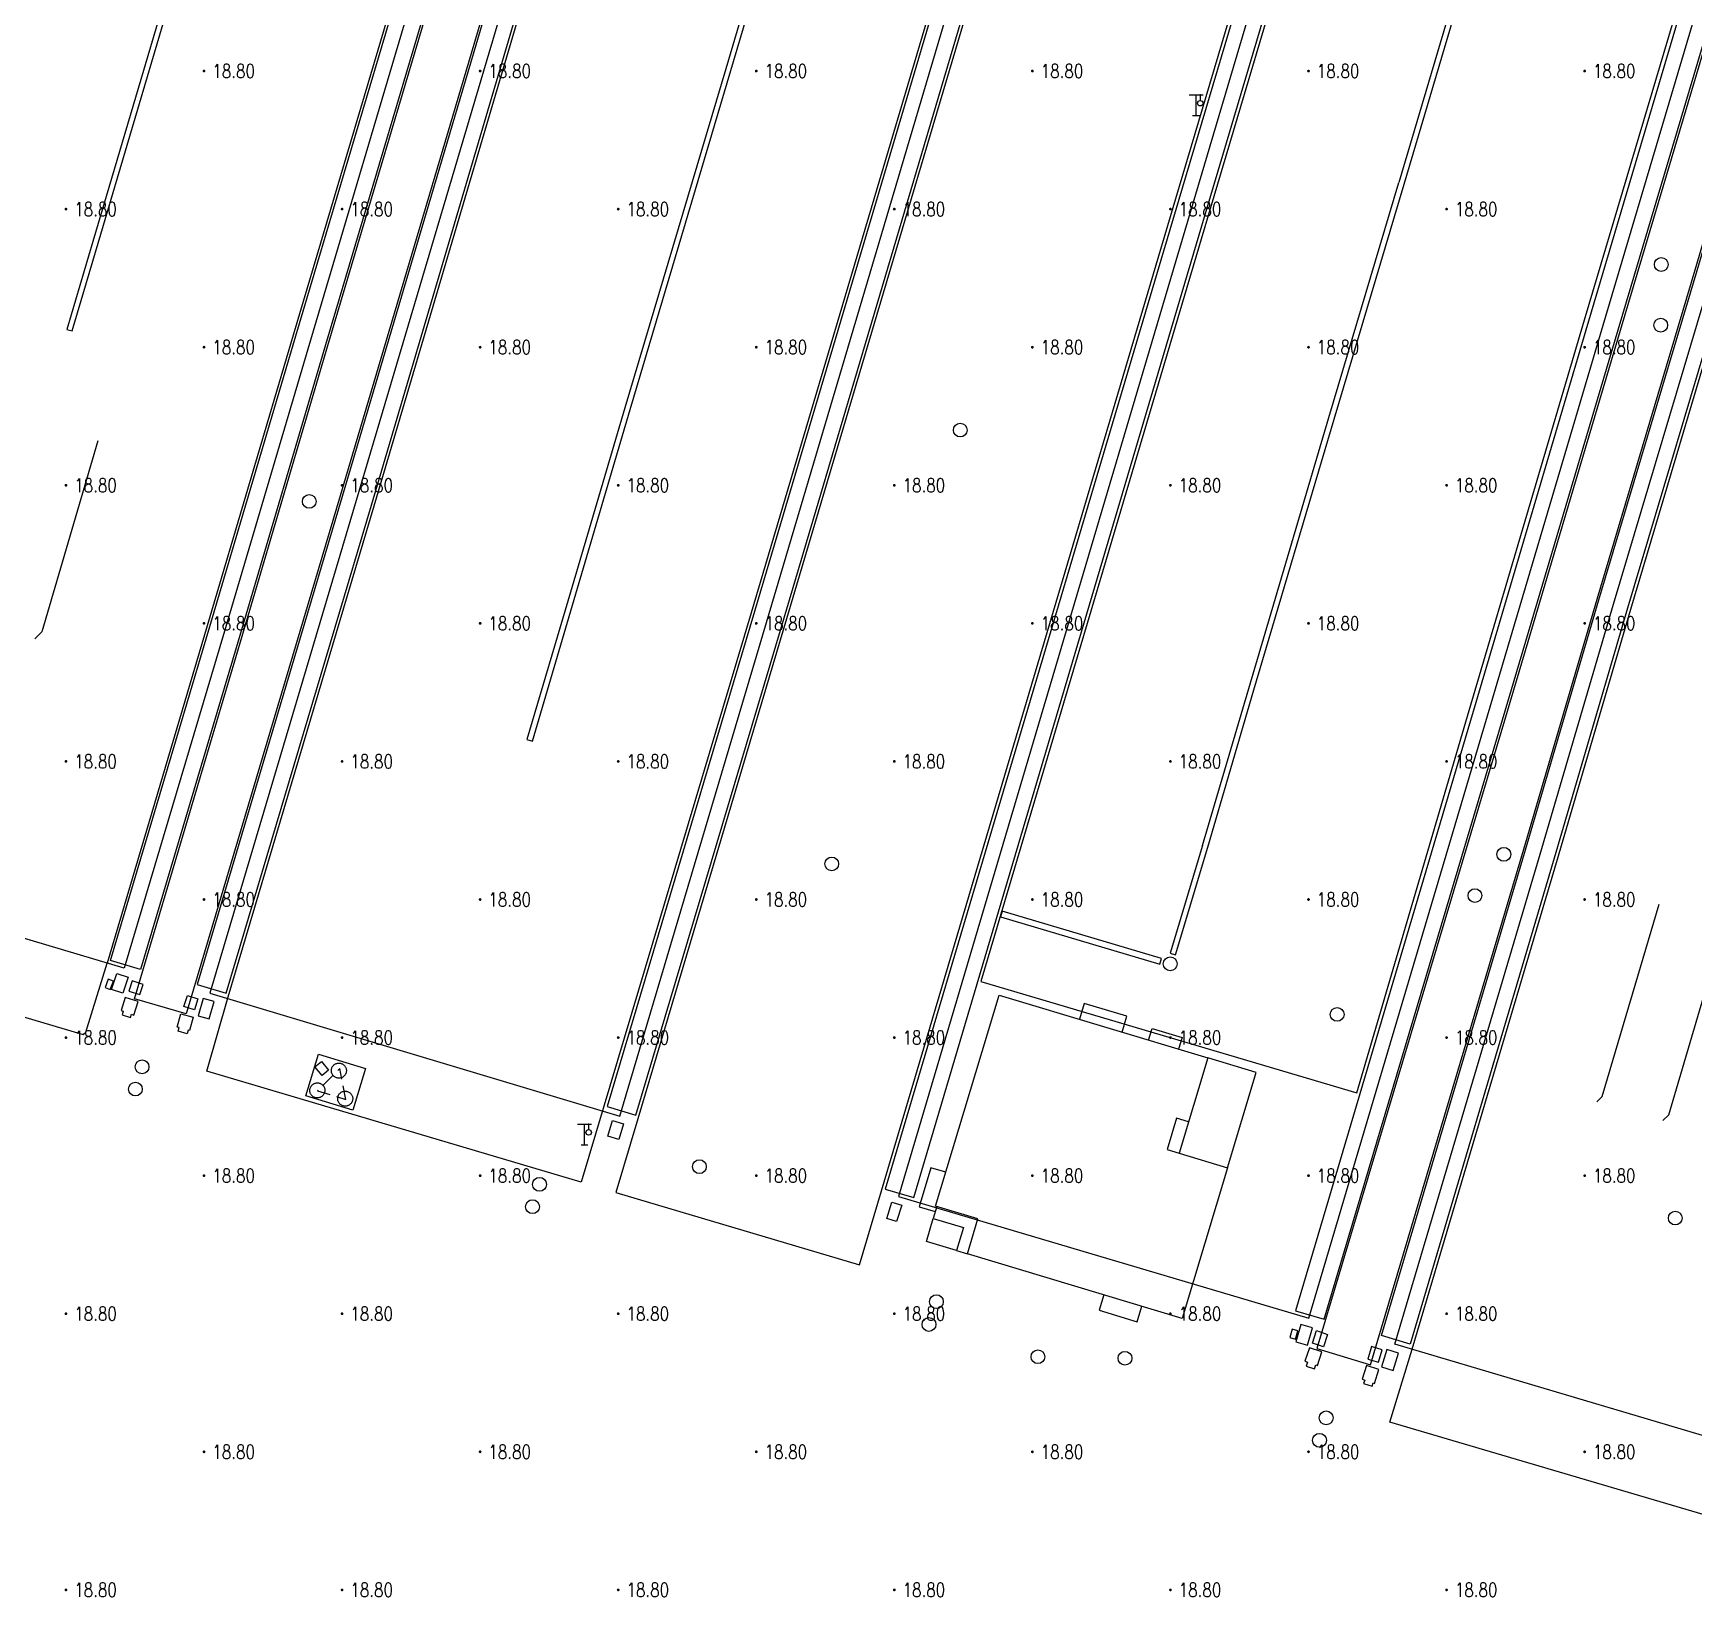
# Model space of a CAD drawing. Extents: x 404846 to 408477, y 3390929 to 3392894.
# Drawn here: x 405839 to 405959.3, y 3391763.9 to 3391877.1 of the extents above; entities that cross this region are included whole.
import ezdxf
from ezdxf.enums import TextEntityAlignment as Align

# ---------------------------------------------------------------- set-up
doc = ezdxf.new("R2010")
doc.units = 0
doc.header["$LTSCALE"] = 0.5
doc.header["$PDSIZE"] = 0.2
doc.linetypes.add('X5', pattern=[3, 2, -1])
doc.layers.get('0').update_dxf_attribs({"linetype": 'CONTINUOUS'})
for name, color, linetype in [('3221', 6, 'CONTINUOUS'), ('DLDW', 11, 'CONTINUOUS'), ('DLSS', 4, 'CONTINUOUS'), ('DMTZ', 3, 'CONTINUOUS'), ('FZTZ', 7, 'CONTINUOUS'), ('GCD', 1, 'CONTINUOUS'), ('GXYZ', 2, 'CONTINUOUS'), ('JMD', 6, 'CONTINUOUS'), ('SXSS', 5, 'CONTINUOUS'), ('ZBTZ', 3, 'CONTINUOUS')]:
    doc.layers.add(name, color=color, linetype=linetype)
doc.styles.add('HZ', font='rs.shx', dxfattribs={"width": 0.8, "bigfont": 'hztxt.shx'})
doc.linetypes.add('10422', pattern='A,0.75,[150,AAA.SHX,S=0.5,R=0,X=0,Y=0.5],1.5,[177,AAA.SHX,S=1,R=0,X=0,Y=0.4],0.75', length=3)
doc.linetypes.add('1161', pattern='A,0,[149,AAA.SHX,S=0.15,R=0,X=0,Y=0],-1.6', length=1.6)

# ---------------------------------------------------------------- blocks, each defined once
blk = doc.blocks.new('gc063')
for p, q in [((-1, 3), (1, 3)), ((0, 0), (0, 3)), ((0.6, 3), (0.6, 2.2)), ((-0.5, 0), (0.5, 0))]:
    blk.add_line(p, q)
blk.add_circle((0.6, 1.8), 0.4)
blk.add_point((0.6, 3))
blk.add_point((0.6, 3))
blk = doc.blocks.new('GC200')
at = {"linetype": 'Continuous', "const_width": 0.2, "flags": 128}
blk.add_lwpolyline([(-0.1, 0, 1), (0.1, 0, 1)], format="xyb", close=True, dxfattribs=at)
blk = doc.blocks.new('gc188')
blk.add_circle((0, 0), 1)

msp = doc.modelspace()

# ---------------------------------------------------------------- linework, layer by layer
at = {"layer": '3221', "color": 6}
for points in [[(405815.869, 3391818.237, 18.754), (405823.12, 3391842.63, 18.876), (405829.335, 3391863.678, 19.052), (405836.903, 3391889.232, 18.718), (405871.136, 3392004.651, 18.83), (405880.742, 3392036.86, 18.858), (405920.749, 3392171.995, 18.895), (405950.473, 3392163.195, 18.895), (405910.467, 3392028.06, 18.858), (405900.843, 3391995.791, 18.83), (405866.624, 3391880.417, 18.718), (405859.062, 3391854.887, 19.052), (405852.843, 3391833.824, 18.876), (405845.585, 3391809.404, 18.754)], [(405956.729, 3392161.398, 18.927), (405941.127, 3392108.887, 18.738), (405933.382, 3392082.829, 18.777), (405910.571, 3392005.83, 18.647), (405901.442, 3391975.049, 18.79), (405894.062, 3391950.048, 18.764), (405883.561, 3391914.691, 18.764), (405862.385, 3391843.269, 18.779), (405851.78, 3391807.605, 18.92), (405881.47, 3391798.688, 18.775), (405892.099, 3391834.434, 18.593), (405913.28, 3391905.872, 18.605), (405923.779, 3391941.222, 18.764), (405931.169, 3391966.254, 18.79), (405940.292, 3391997.016, 18.647), (405963.105, 3392074.023, 18.777), (405970.842, 3392100.056, 18.738), (405986.445, 3392152.569, 18.927)]]:
    msp.add_polyline3d(points, close=True, dxfattribs=at)
for points in [[(405959.726, 3391988.638, 18.691), (405953.579, 3391967.934, 18.721), (405945.361, 3391940.234, 18.919), (405937.69, 3391914.281, 18.71), (405931.828, 3391894.59, 18.81), (405922.978, 3391864.779, 19.012), (405901.661, 3391792.866, 18.805), (405931.382, 3391784.054, 18.712), (405944.319, 3391827.681, 18.675), (405952.697, 3391855.963, 19.012), (405961.542, 3391885.756, 18.81)], [(405967.387, 3391773.347, 18.593), (405937.616, 3391782.183, 18.593), (405948.14, 3391817.669, 18.811), (405953.455, 3391835.78, 19.059), (405960.564, 3391859.622, 19.028)]]:
    msp.add_polyline3d(points, dxfattribs=at)
at = {"layer": 'DLDW', "linetype": 'X5', "elevation": 19.485, "flags": 128}
msp.add_lwpolyline([(405861.626, 3391799.9), (405861.197, 3391802.141), (405859.587, 3391800.518), (405861.626, 3391799.9)], close=True, dxfattribs=at)
at = {"layer": 'DMTZ', "linetype": '10422', "flags": 128}
for points, elevation in [([(405859.645, 3391803.171), (405863.042, 3391802.144), (405862.132, 3391799.133), (405858.734, 3391800.161), (405859.645, 3391803.171)], 19.288), ([(405860.584, 3391801.928), (405860.581, 3391801.975), (405860.582, 3391802.023), (405860.587, 3391802.07), (405860.596, 3391802.117), (405860.61, 3391802.163), (405860.627, 3391802.207), (405860.648, 3391802.25), (405860.672, 3391802.29), (405860.701, 3391802.329), (405860.732, 3391802.364), (405860.766, 3391802.397), (405860.803, 3391802.427), (405860.843, 3391802.454), (405860.884, 3391802.477), (405860.928, 3391802.496), (405860.973, 3391802.511), (405861.019, 3391802.522), (405861.066, 3391802.53), (405861.114, 3391802.533), (405861.161, 3391802.532), (405861.208, 3391802.527), (405861.255, 3391802.517), (405861.301, 3391802.504), (405861.345, 3391802.487), (405861.388, 3391802.466), (405861.429, 3391802.441), (405861.467, 3391802.413), (405861.503, 3391802.382), (405861.536, 3391802.348), (405861.565, 3391802.311), (405861.592, 3391802.271), (405861.615, 3391802.229), (405861.634, 3391802.186), (405861.649, 3391802.141), (405861.661, 3391802.095), (405861.668, 3391802.048), (405861.671, 3391802), (405861.67, 3391801.953), (405861.665, 3391801.905), (405861.656, 3391801.859), (405861.643, 3391801.813), (405861.625, 3391801.769), (405861.604, 3391801.726), (405861.58, 3391801.685), (405861.552, 3391801.647), (405861.52, 3391801.611), (405861.486, 3391801.578), (405861.449, 3391801.548), (405861.409, 3391801.522), (405861.368, 3391801.499), (405861.324, 3391801.48), (405861.279, 3391801.464), (405861.233, 3391801.453), (405861.186, 3391801.446), (405861.138, 3391801.443), (405861.091, 3391801.444), (405861.044, 3391801.449), (405860.997, 3391801.458), (405860.951, 3391801.471), (405860.907, 3391801.488), (405860.864, 3391801.509), (405860.824, 3391801.534), (405860.785, 3391801.562), (405860.749, 3391801.594), (405860.716, 3391801.628), (405860.687, 3391801.665), (405860.66, 3391801.704), (405860.637, 3391801.746), (405860.618, 3391801.79), (405860.603, 3391801.835), (405860.591, 3391801.881), (405860.584, 3391801.928)], 19.617), ([(405859.023, 3391800.492), (405859.02, 3391800.54), (405859.021, 3391800.587), (405859.026, 3391800.635), (405859.035, 3391800.681), (405859.048, 3391800.727), (405859.066, 3391800.771), (405859.086, 3391800.814), (405859.111, 3391800.855), (405859.139, 3391800.893), (405859.171, 3391800.929), (405859.205, 3391800.962), (405859.242, 3391800.992), (405859.281, 3391801.018), (405859.323, 3391801.041), (405859.367, 3391801.06), (405859.412, 3391801.076), (405859.458, 3391801.087), (405859.505, 3391801.094), (405859.552, 3391801.097), (405859.6, 3391801.096), (405859.647, 3391801.091), (405859.694, 3391801.082), (405859.74, 3391801.069), (405859.784, 3391801.051), (405859.827, 3391801.03), (405859.867, 3391801.006), (405859.906, 3391800.978), (405859.941, 3391800.946), (405859.974, 3391800.912), (405860.004, 3391800.875), (405860.031, 3391800.836), (405860.054, 3391800.794), (405860.073, 3391800.75), (405860.088, 3391800.705), (405860.099, 3391800.659), (405860.107, 3391800.612), (405860.11, 3391800.565), (405860.109, 3391800.517), (405860.104, 3391800.47), (405860.094, 3391800.423), (405860.081, 3391800.377), (405860.064, 3391800.333), (405860.043, 3391800.29), (405860.018, 3391800.25), (405859.99, 3391800.211), (405859.959, 3391800.176), (405859.925, 3391800.143), (405859.888, 3391800.113), (405859.848, 3391800.086), (405859.806, 3391800.063), (405859.763, 3391800.044), (405859.718, 3391800.029), (405859.672, 3391800.018), (405859.625, 3391800.01), (405859.577, 3391800.007), (405859.53, 3391800.008), (405859.482, 3391800.013), (405859.436, 3391800.022), (405859.39, 3391800.036), (405859.346, 3391800.053), (405859.303, 3391800.074), (405859.262, 3391800.099), (405859.224, 3391800.127), (405859.188, 3391800.158), (405859.155, 3391800.192), (405859.125, 3391800.229), (405859.099, 3391800.269), (405859.076, 3391800.311), (405859.057, 3391800.354), (405859.041, 3391800.399), (405859.03, 3391800.445), (405859.023, 3391800.492)], 19.617), ([(405861.042, 3391799.896), (405861.039, 3391799.943), (405861.039, 3391799.991), (405861.045, 3391800.038), (405861.054, 3391800.085), (405861.067, 3391800.13), (405861.084, 3391800.175), (405861.105, 3391800.217), (405861.13, 3391800.258), (405861.158, 3391800.296), (405861.189, 3391800.332), (405861.224, 3391800.365), (405861.261, 3391800.395), (405861.3, 3391800.421), (405861.342, 3391800.444), (405861.385, 3391800.464), (405861.431, 3391800.479), (405861.477, 3391800.49), (405861.524, 3391800.498), (405861.571, 3391800.501), (405861.619, 3391800.5), (405861.666, 3391800.495), (405861.713, 3391800.485), (405861.758, 3391800.472), (405861.803, 3391800.455), (405861.845, 3391800.434), (405861.886, 3391800.409), (405861.924, 3391800.381), (405861.96, 3391800.35), (405861.993, 3391800.315), (405862.023, 3391800.278), (405862.049, 3391800.239), (405862.072, 3391800.197), (405862.092, 3391800.154), (405862.107, 3391800.109), (405862.118, 3391800.062), (405862.126, 3391800.015), (405862.129, 3391799.968), (405862.128, 3391799.92), (405862.123, 3391799.873), (405862.113, 3391799.827), (405862.1, 3391799.781), (405862.083, 3391799.736), (405862.062, 3391799.694), (405862.037, 3391799.653), (405862.009, 3391799.615), (405861.978, 3391799.579), (405861.943, 3391799.546), (405861.906, 3391799.516), (405861.867, 3391799.49), (405861.825, 3391799.467), (405861.782, 3391799.448), (405861.737, 3391799.432), (405861.69, 3391799.421), (405861.643, 3391799.414), (405861.596, 3391799.411), (405861.548, 3391799.412), (405861.501, 3391799.417), (405861.454, 3391799.426), (405861.409, 3391799.439), (405861.364, 3391799.456), (405861.322, 3391799.477), (405861.281, 3391799.502), (405861.243, 3391799.53), (405861.207, 3391799.561), (405861.174, 3391799.596), (405861.144, 3391799.633), (405861.118, 3391799.672), (405861.095, 3391799.714), (405861.076, 3391799.758), (405861.06, 3391799.803), (405861.049, 3391799.849), (405861.042, 3391799.896)], 19.617)]:
    msp.add_lwpolyline(points, close=True, dxfattribs=dict(at, elevation=elevation))
at = {"layer": 'FZTZ', "linetype": 'Continuous', "flags": 128}
for points, elevation in [([(405843.658, 3391847.598), (405839.6, 3391833.775), (405839.112, 3391833.246)], 19.874), ([(405952.235, 3391799.727), (405952.64, 3391800.117), (405956.746, 3391814.044)], 19.905), ([(405957.016, 3391798.371), (405957.459, 3391798.79), (405961.542, 3391812.617)], 19.905)]:
    msp.add_lwpolyline(points, dxfattribs=dict(at, elevation=elevation))
for points, elevation in [([(405844.418, 3391808.61), (405844.195, 3391807.998), (405844.571, 3391807.861), (405844.794, 3391808.472), (405844.418, 3391808.61)], 20.103), ([(405845.913, 3391807.736), (405846.705, 3391807.487), (405846.939, 3391808.232), (405846.147, 3391808.481), (405845.913, 3391807.736)], 19.755), ([(405845.657, 3391807.282), (405845.358, 3391806.334), (405845.507, 3391806.287), (405845.422, 3391806.019), (405846.035, 3391805.825), (405846.111, 3391806.067), (405846.278, 3391806.014), (405846.586, 3391806.989), (405845.657, 3391807.282)], 20.286), ([(405850.668, 3391806.395), (405849.904, 3391806.635), (405850.153, 3391807.426), (405850.916, 3391807.187), (405850.668, 3391806.395)], 19.823), ([(405849.414, 3391805.139), (405849.68, 3391806.102), (405850.576, 3391805.855), (405850.308, 3391804.885), (405850.204, 3391804.913), (405850.134, 3391804.659), (405849.477, 3391804.841), (405849.55, 3391805.102), (405849.414, 3391805.139)], 20.473), ([(405859.861, 3391802.643), (405860.377, 3391802.03), (405859.91, 3391801.637), (405859.394, 3391802.25), (405859.861, 3391802.643)], 20.621), ([(405930.171, 3391783.254), (405930.003, 3391782.66), (405930.405, 3391782.546), (405930.574, 3391783.14), (405930.171, 3391783.254)], 20.124), ([(405932.435, 3391781.985), (405931.64, 3391782.257), (405931.947, 3391783.153), (405932.742, 3391782.881), (405932.435, 3391781.985)], 19.786), ([(405931.423, 3391781.913), (405931.104, 3391780.936), (405931.291, 3391780.875), (405931.198, 3391780.59), (405931.794, 3391780.395), (405931.884, 3391780.67), (405932.009, 3391780.629), (405932.331, 3391781.616), (405931.423, 3391781.913)], 20.337), ([(405935.644, 3391781.099), (405936.428, 3391780.865), (405936.699, 3391781.771), (405935.915, 3391782.006), (405935.644, 3391781.099)], 19.733), ([(405936.456, 3391780.349), (405935.558, 3391780.632), (405935.244, 3391779.637), (405935.429, 3391779.579), (405935.351, 3391779.333), (405935.959, 3391779.141), (405936.031, 3391779.37), (405936.137, 3391779.337), (405936.456, 3391780.349)], 20.202)]:
    msp.add_lwpolyline(points, close=True, dxfattribs=dict(at, elevation=elevation))
at = {"layer": 'JMD', "linetype": 'Continuous', "flags": 128}
for points, elevation in [([(405925.496, 3391794.955), (405922.207, 3391784.039), (405906.658, 3391788.723), (405907.419, 3391791.248), (405904.35, 3391792.172), (405908.955, 3391807.458), (405924.07, 3391802.905)], 33.644), ([(405917.85, 3391804.778), (405918.195, 3391805.922), (405915.115, 3391806.85), (405914.771, 3391805.706)], 23.637), ([(405919.778, 3391804.198), (405920.031, 3391805.036), (405922.202, 3391804.382), (405921.949, 3391803.544)], 30.947), ([(405922.676, 3391798.276), (405921.792, 3391798.542), (405921.11, 3391796.277), (405921.993, 3391796.01)], 35.304), ([(405905.091, 3391794.63), (405904.011, 3391794.955), (405903.158, 3391792.123), (405904.328, 3391791.771)], 23.611), ([(405904.441, 3391792.145), (405904.179, 3391791.277), (405906.369, 3391790.617), (405905.87, 3391788.96), (405906.658, 3391788.723)], 31.986), ([(405905.87, 3391788.96), (405903.68, 3391789.62), (405904.179, 3391791.277)], 27.68), ([(405916.529, 3391785.749), (405916.193, 3391784.635), (405918.958, 3391783.802), (405919.294, 3391784.916)], 23.417)]:
    msp.add_lwpolyline(points, dxfattribs=dict(at, elevation=elevation))
at = {"layer": 'JMD', "linetype": 'Continuous', "elevation": 35.911, "flags": 128}
msp.add_lwpolyline([(405924.07, 3391802.905), (405921.993, 3391796.01), (405925.496, 3391794.955), (405927.573, 3391801.849), (405924.07, 3391802.905)], close=True, dxfattribs=at)
at = {"layer": 'SXSS', "linetype": 'Continuous', "flags": 128}
for points, elevation in [([(405910.305, 3391944.573), (405920.61, 3391979.201), (405920.226, 3391979.315), (405909.921, 3391944.687), (405909.921, 3391944.686), (405903.416, 3391922.669), (405898.989, 3391907.619), (405894.75, 3391893.507), (405889.143, 3391874.528), (405881.84, 3391849.983), (405877.903, 3391836.634), (405874.749, 3391825.956), (405875.142, 3391825.84), (405878.287, 3391836.52), (405882.224, 3391849.869), (405889.527, 3391874.414), (405895.133, 3391893.393), (405899.372, 3391907.505), (405903.799, 3391922.556), (405910.305, 3391944.573)], 18.68), ([(405920.711, 3391810.097), (405909.173, 3391813.525), (405909.057, 3391813.134), (405920.595, 3391809.706), (405920.711, 3391810.097)], 18.721)]:
    msp.add_lwpolyline(points, close=True, dxfattribs=dict(at, elevation=elevation))
for points, elevation in [([(405923.671, 3391818.278), (405921.337, 3391810.481), (405921.734, 3391810.362), (405924.055, 3391818.165), (405927.409, 3391829.554), (405933.219, 3391849.177), (405938.285, 3391866.181), (405938.285, 3391866.182), (405966.287, 3391960.617), (405965.903, 3391960.73), (405937.902, 3391866.295)], 18.682), ([(405850.766, 3391887.249), (405843.308, 3391862.03), (405841.424, 3391855.669), (405841.809, 3391855.555), (405843.693, 3391861.916), (405851.149, 3391887.135)], 18.636), ([(405923.671, 3391818.278), (405927.026, 3391829.667), (405932.835, 3391849.291), (405937.902, 3391866.295)], 18.743)]:
    msp.add_lwpolyline(points, dxfattribs=dict(at, elevation=elevation))
at = {"layer": 'ZBTZ', "linetype": '1161', "flags": 128}
for points, elevation in [([(405946.301, 3392144.807), (405952.27, 3392164.669), (405956.031, 3392163.586), (405939.874, 3392109.26), (405932.129, 3392083.201), (405909.39, 3392006.181), (405900.261, 3391975.399), (405892.881, 3391950.397), (405882.367, 3391915.045), (405861.227, 3391843.614), (405850.072, 3391806.101), (405846.312, 3391807.187), (405854.117, 3391833.447), (405860.336, 3391854.51), (405867.897, 3391880.04), (405867.898, 3391880.039), (405902.064, 3391995.432), (405911.613, 3392027.721), (405944.842, 3392139.829), (405946.301, 3392144.807)], 18.838), ([(405942.197, 3392108.569), (405957.725, 3392160.831), (405955.627, 3392161.454), (405940.04, 3392109.21), (405932.295, 3392083.151), (405909.527, 3392006.14), (405900.399, 3391975.358), (405893.016, 3391950.359), (405882.515, 3391915.001), (405861.375, 3391843.57), (405850.864, 3391808.222), (405852.966, 3391807.597), (405863.477, 3391842.945), (405884.574, 3391914.39), (405895.125, 3391949.735), (405902.505, 3391974.735), (405911.633, 3392005.515), (405934.444, 3392082.514), (405942.197, 3392108.569)], 18.787), ([(405981.508, 3392065.955), (405975.441, 3392045.477), (405971.071, 3392030.656), (405967.621, 3392019.043), (405962.9, 3392003.142), (405958.651, 3391988.957), (405952.504, 3391968.253), (405944.287, 3391940.552), (405936.615, 3391914.599), (405930.815, 3391894.891), (405921.964, 3391865.079), (405900.686, 3391793.405), (405902.771, 3391792.787), (405924.027, 3391864.468), (405932.877, 3391894.278), (405938.739, 3391913.969), (405946.39, 3391939.929), (405954.608, 3391967.629), (405960.755, 3391988.332), (405964.984, 3392002.525), (405969.705, 3392018.425), (405973.155, 3392030.04), (405977.525, 3392044.861), (405983.592, 3392065.337), (405990.259, 3392087.627), (406007.591, 3392146.048), (406005.468, 3392146.678), (405988.136, 3392088.256), (405981.508, 3392065.955)], 18.839), ([(406026.288, 3392085.824), (406041.828, 3392138.29), (406038.068, 3392139.293), (406020.112, 3392078.77), (406013.441, 3392056.484), (406007.383, 3392036.035), (406003.009, 3392021.204), (405999.551, 3392009.562), (405994.836, 3391993.682), (405990.634, 3391979.463), (405984.501, 3391958.757), (405976.289, 3391931.076), (405968.622, 3391905.137), (405962.789, 3391885.387), (405953.944, 3391855.593), (405945.55, 3391827.354), (405931.967, 3391781.856), (405935.854, 3391780.683), (405946.945, 3391818.019), (405952.261, 3391836.133), (405959.37, 3391859.976), (405963.615, 3391874.375), (405971.04, 3391899.432), (405979.117, 3391926.457), (405988.937, 3391959.648), (405994.678, 3391979.086), (405999.691, 3391996.07), (406005.761, 3392016.651), (406012.143, 3392038.187), (406016.851, 3392054.058), (406026.288, 3392085.824)], 18.86), ([(406041.404, 3392136.026), (406043.477, 3392135.411), (406028.563, 3392085.136), (406028.322, 3392084.348), (406014.383, 3392037.523), (406008.002, 3392015.988), (406001.932, 3391995.408), (405996.907, 3391978.428), (405991.159, 3391958.991), (405981.338, 3391925.796), (405973.241, 3391898.777), (405965.825, 3391873.722), (405961.579, 3391859.321), (405954.47, 3391835.479), (405949.155, 3391817.37), (405938.729, 3391782.173), (405936.648, 3391782.792), (405947.079, 3391817.98), (405952.396, 3391836.093), (405959.505, 3391859.936), (405963.75, 3391874.336), (405971.174, 3391899.393), (405979.231, 3391926.423), (405989.051, 3391959.614), (405994.807, 3391979.048), (405999.819, 3391996.032), (406005.89, 3392016.613), (406012.271, 3392038.149), (406016.98, 3392054.02), (406026.178, 3392084.985), (406041.404, 3392136.026)], 18.889), ([(405844.668, 3391807.849), (405845.053, 3391809.027), (405845.861, 3391808.764), (405845.476, 3391807.585), (405844.668, 3391807.849)], 18.933), ([(405851.725, 3391805.736), (405852.085, 3391806.983), (405851.303, 3391807.209), (405850.943, 3391805.962), (405851.725, 3391805.736)], 18.966), ([(405880.607, 3391797.238), (405880.952, 3391798.371), (405881.743, 3391798.13), (405881.398, 3391796.997), (405880.607, 3391797.238)], 18.768), ([(405900.805, 3391791.274), (405901.178, 3391792.461), (405901.896, 3391792.236), (405901.524, 3391791.049), (405900.805, 3391791.274)], 18.815), ([(405931.275, 3391782.097), (405931.65, 3391783.348), (405930.813, 3391783.598), (405930.438, 3391782.347), (405931.275, 3391782.097)], 18.821), ([(405937.484, 3391780.279), (405937.866, 3391781.522), (405937.024, 3391781.781), (405936.642, 3391780.539), (405937.484, 3391780.279)], 18.897)]:
    msp.add_lwpolyline(points, close=True, dxfattribs=dict(at, elevation=elevation))
for points, elevation in [([(405987.426, 3392154.296), (405988.256, 3392154.061), (405987.701, 3392152.195), (405972.098, 3392099.682), (405964.35, 3392073.654), (405941.575, 3391996.636), (405932.452, 3391965.874), (405925.063, 3391940.843), (405914.546, 3391905.496), (405893.36, 3391834.059), (405882.783, 3391798.487), (405881.182, 3391793.167), (405898.827, 3391787.909), (405900.434, 3391793.268), (405913.725, 3391838.099), (405921.753, 3391865.142), (405930.603, 3391894.954), (405936.421, 3391914.656), (405944.093, 3391940.61), (405952.31, 3391968.311), (405958.458, 3391989.014), (405962.656, 3392003.215), (405967.377, 3392019.116), (405970.826, 3392030.729), (405975.197, 3392045.549), (405981.264, 3392066.027), (405987.919, 3392088.321), (406005.319, 3392146.968), (406005.822, 3392148.818), (406006.771, 3392148.528)], 18.806), ([(405969.767, 3392100.375), (405962.03, 3392074.342), (405939.267, 3391997.32), (405930.144, 3391966.557), (405922.754, 3391941.525), (405912.255, 3391906.176), (405891.222, 3391835.239), (405880.549, 3391799.381), (405882.634, 3391798.761), (405893.174, 3391834.115), (405914.354, 3391905.553), (405924.853, 3391940.903), (405932.227, 3391965.941), (405941.349, 3391996.703), (405964.113, 3392073.724), (405971.89, 3392099.744), (405987.431, 3392152.048), (405985.347, 3392152.667), (405974.523, 3392116.24)], 18.738), ([(405969.567, 3392100.435), (405961.83, 3392074.402), (405939.016, 3391997.394), (405929.942, 3391966.617), (405922.562, 3391941.584), (405912.063, 3391906.233), (405890.985, 3391835.141), (405880.275, 3391799.233), (405878.67, 3391793.899), (405851.551, 3391801.953), (405853.117, 3391807.318), (405863.692, 3391842.881), (405884.793, 3391914.325), (405895.324, 3391949.676), (405902.704, 3391974.676), (405911.832, 3392005.456), (405934.662, 3392082.449), (405942.406, 3392108.507), (405951.666, 3392139.637), (405966.329, 3392135.276)], 18.776), ([(406017.826, 3392079.448), (406011.204, 3392057.147), (406005.145, 3392036.697), (406000.772, 3392021.866), (405997.314, 3392010.226), (405992.599, 3391994.345), (405988.396, 3391980.124), (405982.278, 3391959.417), (405974.065, 3391931.734), (405966.292, 3391905.801), (405960.488, 3391886.067), (405951.643, 3391856.275), (405943.287, 3391827.987), (405930.419, 3391784.588), (405932.489, 3391783.974), (405945.407, 3391827.396), (405953.8, 3391855.636), (405962.645, 3391885.43), (405968.448, 3391905.189), (405976.115, 3391931.127), (405984.327, 3391958.809), (405990.478, 3391979.509), (405994.681, 3391993.728), (405999.395, 3392009.608), (406002.853, 3392021.25), (406007.227, 3392036.081), (406013.285, 3392056.53), (406019.926, 3392078.825), (406037.26, 3392137.25), (406035.156, 3392137.874), (406029.043, 3392117.267), (406017.823, 3392079.449)], 18.828), ([(405996.98, 3392109.756), (405990.42, 3392087.585), (405983.796, 3392065.276), (405977.73, 3392044.8), (405973.359, 3392029.979), (405969.909, 3392018.364), (405965.188, 3392002.465), (405960.983, 3391988.265), (405954.835, 3391967.561), (405946.618, 3391939.862), (405938.95, 3391913.906), (405933.088, 3391894.215), (405924.238, 3391864.405), (405916.051, 3391836.797), (405907.627, 3391808.451), (405934.86, 3391800.368), (405942.999, 3391828.072), (405951.355, 3391856.36), (405960.2, 3391886.152), (405966.004, 3391905.886), (405973.791, 3391931.815), (405982.004, 3391959.498), (405988.17, 3391980.191), (405992.373, 3391994.412), (405997.088, 3392010.293), (406000.546, 3392021.933), (406004.919, 3392036.764), (406010.978, 3392057.214), (406017.62, 3392079.509), (406028.696, 3392116.842), (406017.908, 3392120.045), (406013.966, 3392121.216)], 18.831), ([(406060.084, 3392090.99), (406055.954, 3392077.011), (406046.519, 3392045.25), (406041.813, 3392029.39), (406035.439, 3392007.877), (406029.373, 3391987.312), (406024.326, 3391970.319), (406018.578, 3391950.88), (406008.742, 3391917.635), (406000.686, 3391890.649), (405993.229, 3391865.623), (405988.976, 3391851.198), (405981.873, 3391827.373), (405976.567, 3391809.238), (405966.064, 3391773.739), (405964.539, 3391768.492), (405937.247, 3391776.529), (405938.861, 3391781.813), (405949.387, 3391817.302), (405954.702, 3391835.411), (405961.81, 3391859.253), (405966.056, 3391873.654), (405973.48, 3391898.709), (405981.544, 3391925.734), (405991.365, 3391958.93), (405997.113, 3391978.367), (406002.136, 3391995.348), (406008.206, 3392015.928), (406014.586, 3392037.463), (406019.295, 3392053.333), (406028.79, 3392085.08), (406033.012, 3392099.08)], 18.872), ([(405865.391, 3391880.783), (405857.808, 3391855.258), (405851.589, 3391834.196), (405844.331, 3391809.777)], 18.85), ([(405867.728, 3391880.09), (405860.167, 3391854.56), (405853.948, 3391833.497), (405846.761, 3391809.316), (405844.593, 3391809.96), (405851.78, 3391834.139), (405857.999, 3391855.201), (405865.588, 3391880.724)], 18.851), ([(405815.562, 3391812.615), (405842.604, 3391804.598), (405842.793, 3391804.771), (405844.331, 3391809.777)], 18.754)]:
    msp.add_lwpolyline(points, dxfattribs=dict(at, elevation=elevation))

# ---------------------------------------------------------------- block references
at = {"layer": 'DLSS', "linetype": 'Continuous', "xscale": 0.5, "yscale": 0.5}
for p in [(405923.217, 3391871.148, 18.794), (405878.918, 3391796.61, 18.92)]:
    msp.add_blockref('gc063', p, dxfattribs=at)
at = {"layer": 'GCD', "linetype": 'Continuous'}
ref = msp.add_blockref('GC200', (405851.358, 3391874.379, 18.8), dxfattribs=dict(at, xscale=0.5, yscale=0.5, zscale=0.5))
ref.add_attrib('height', '18.80', dxfattribs={"linetype": 'Continuous', "height": 1, "style": 'HZ', "width": 0.8}).set_placement((405851.958, 3391874.379, 18.8), align=Align.MIDDLE_LEFT)
ref = msp.add_blockref('GC200', (405871.358, 3391874.379, 18.8), dxfattribs=dict(at, xscale=0.5, yscale=0.5, zscale=0.5))
ref.add_attrib('height', '18.80', dxfattribs={"linetype": 'Continuous', "height": 1, "style": 'HZ', "width": 0.8}).set_placement((405871.958, 3391874.379, 18.8), align=Align.MIDDLE_LEFT)
ref = msp.add_blockref('GC200', (405891.358, 3391874.379, 18.8), dxfattribs=dict(at, xscale=0.5, yscale=0.5, zscale=0.5))
ref.add_attrib('height', '18.80', dxfattribs={"linetype": 'Continuous', "height": 1, "style": 'HZ', "width": 0.8}).set_placement((405891.958, 3391874.379, 18.8), align=Align.MIDDLE_LEFT)
ref = msp.add_blockref('GC200', (405911.358, 3391874.379, 18.8), dxfattribs=dict(at, xscale=0.5, yscale=0.5, zscale=0.5))
ref.add_attrib('height', '18.80', dxfattribs={"linetype": 'Continuous', "height": 1, "style": 'HZ', "width": 0.8}).set_placement((405911.958, 3391874.379, 18.8), align=Align.MIDDLE_LEFT)
ref = msp.add_blockref('GC200', (405931.358, 3391874.379, 18.8), dxfattribs=dict(at, xscale=0.5, yscale=0.5, zscale=0.5))
ref.add_attrib('height', '18.80', dxfattribs={"linetype": 'Continuous', "height": 1, "style": 'HZ', "width": 0.8}).set_placement((405931.958, 3391874.379, 18.8), align=Align.MIDDLE_LEFT)
ref = msp.add_blockref('GC200', (405951.358, 3391874.379, 18.8), dxfattribs=dict(at, xscale=0.5, yscale=0.5, zscale=0.5))
ref.add_attrib('height', '18.80', dxfattribs={"linetype": 'Continuous', "height": 1, "style": 'HZ', "width": 0.8}).set_placement((405951.958, 3391874.379, 18.8), align=Align.MIDDLE_LEFT)
ref = msp.add_blockref('GC200', (405841.358, 3391864.379, 18.8), dxfattribs=dict(at, xscale=0.5, yscale=0.5, zscale=0.5))
ref.add_attrib('height', '18.80', dxfattribs={"linetype": 'Continuous', "height": 1, "style": 'HZ', "width": 0.8}).set_placement((405841.958, 3391864.379, 18.8), align=Align.MIDDLE_LEFT)
ref = msp.add_blockref('GC200', (405861.358, 3391864.379, 18.8), dxfattribs=dict(at, xscale=0.5, yscale=0.5, zscale=0.5))
ref.add_attrib('height', '18.80', dxfattribs={"linetype": 'Continuous', "height": 1, "style": 'HZ', "width": 0.8}).set_placement((405861.958, 3391864.379, 18.8), align=Align.MIDDLE_LEFT)
ref = msp.add_blockref('GC200', (405881.358, 3391864.379, 18.8), dxfattribs=dict(at, xscale=0.5, yscale=0.5, zscale=0.5))
ref.add_attrib('height', '18.80', dxfattribs={"linetype": 'Continuous', "height": 1, "style": 'HZ', "width": 0.8}).set_placement((405881.958, 3391864.379, 18.8), align=Align.MIDDLE_LEFT)
ref = msp.add_blockref('GC200', (405901.358, 3391864.379, 18.8), dxfattribs=dict(at, xscale=0.5, yscale=0.5, zscale=0.5))
ref.add_attrib('height', '18.80', dxfattribs={"linetype": 'Continuous', "height": 1, "style": 'HZ', "width": 0.8}).set_placement((405901.958, 3391864.379, 18.8), align=Align.MIDDLE_LEFT)
ref = msp.add_blockref('GC200', (405921.358, 3391864.379, 18.8), dxfattribs=dict(at, xscale=0.5, yscale=0.5, zscale=0.5))
ref.add_attrib('height', '18.80', dxfattribs={"linetype": 'Continuous', "height": 1, "style": 'HZ', "width": 0.8}).set_placement((405921.958, 3391864.379, 18.8), align=Align.MIDDLE_LEFT)
ref = msp.add_blockref('GC200', (405941.358, 3391864.379, 18.8), dxfattribs=dict(at, xscale=0.5, yscale=0.5, zscale=0.5))
ref.add_attrib('height', '18.80', dxfattribs={"linetype": 'Continuous', "height": 1, "style": 'HZ', "width": 0.8}).set_placement((405941.958, 3391864.379, 18.8), align=Align.MIDDLE_LEFT)
ref = msp.add_blockref('GC200', (405851.358, 3391854.379, 18.8), dxfattribs=dict(at, xscale=0.5, yscale=0.5, zscale=0.5))
ref.add_attrib('height', '18.80', dxfattribs={"linetype": 'Continuous', "height": 1, "style": 'HZ', "width": 0.8}).set_placement((405851.958, 3391854.379, 18.8), align=Align.MIDDLE_LEFT)
ref = msp.add_blockref('GC200', (405871.358, 3391854.379, 18.8), dxfattribs=dict(at, xscale=0.5, yscale=0.5, zscale=0.5))
ref.add_attrib('height', '18.80', dxfattribs={"linetype": 'Continuous', "height": 1, "style": 'HZ', "width": 0.8}).set_placement((405871.958, 3391854.379, 18.8), align=Align.MIDDLE_LEFT)
ref = msp.add_blockref('GC200', (405891.358, 3391854.379, 18.8), dxfattribs=dict(at, xscale=0.5, yscale=0.5, zscale=0.5))
ref.add_attrib('height', '18.80', dxfattribs={"linetype": 'Continuous', "height": 1, "style": 'HZ', "width": 0.8}).set_placement((405891.958, 3391854.379, 18.8), align=Align.MIDDLE_LEFT)
ref = msp.add_blockref('GC200', (405911.358, 3391854.379, 18.8), dxfattribs=dict(at, xscale=0.5, yscale=0.5, zscale=0.5))
ref.add_attrib('height', '18.80', dxfattribs={"linetype": 'Continuous', "height": 1, "style": 'HZ', "width": 0.8}).set_placement((405911.958, 3391854.379, 18.8), align=Align.MIDDLE_LEFT)
ref = msp.add_blockref('GC200', (405931.358, 3391854.379, 18.8), dxfattribs=dict(at, xscale=0.5, yscale=0.5, zscale=0.5))
ref.add_attrib('height', '18.80', dxfattribs={"linetype": 'Continuous', "height": 1, "style": 'HZ', "width": 0.8}).set_placement((405931.958, 3391854.379, 18.8), align=Align.MIDDLE_LEFT)
ref = msp.add_blockref('GC200', (405951.358, 3391854.379, 18.8), dxfattribs=dict(at, xscale=0.5, yscale=0.5, zscale=0.5))
ref.add_attrib('height', '18.80', dxfattribs={"linetype": 'Continuous', "height": 1, "style": 'HZ', "width": 0.8}).set_placement((405951.958, 3391854.379, 18.8), align=Align.MIDDLE_LEFT)
ref = msp.add_blockref('GC200', (405841.358, 3391844.379, 18.8), dxfattribs=dict(at, xscale=0.5, yscale=0.5, zscale=0.5))
ref.add_attrib('height', '18.80', dxfattribs={"linetype": 'Continuous', "height": 1, "style": 'HZ', "width": 0.8}).set_placement((405841.958, 3391844.379, 18.8), align=Align.MIDDLE_LEFT)
ref = msp.add_blockref('GC200', (405861.358, 3391844.379, 18.8), dxfattribs=dict(at, xscale=0.5, yscale=0.5, zscale=0.5))
ref.add_attrib('height', '18.80', dxfattribs={"linetype": 'Continuous', "height": 1, "style": 'HZ', "width": 0.8}).set_placement((405861.958, 3391844.379, 18.8), align=Align.MIDDLE_LEFT)
ref = msp.add_blockref('GC200', (405881.358, 3391844.379, 18.8), dxfattribs=dict(at, xscale=0.5, yscale=0.5, zscale=0.5))
ref.add_attrib('height', '18.80', dxfattribs={"linetype": 'Continuous', "height": 1, "style": 'HZ', "width": 0.8}).set_placement((405881.958, 3391844.379, 18.8), align=Align.MIDDLE_LEFT)
ref = msp.add_blockref('GC200', (405901.358, 3391844.379, 18.8), dxfattribs=dict(at, xscale=0.5, yscale=0.5, zscale=0.5))
ref.add_attrib('height', '18.80', dxfattribs={"linetype": 'Continuous', "height": 1, "style": 'HZ', "width": 0.8}).set_placement((405901.958, 3391844.379, 18.8), align=Align.MIDDLE_LEFT)
ref = msp.add_blockref('GC200', (405921.358, 3391844.379, 18.8), dxfattribs=dict(at, xscale=0.5, yscale=0.5, zscale=0.5))
ref.add_attrib('height', '18.80', dxfattribs={"linetype": 'Continuous', "height": 1, "style": 'HZ', "width": 0.8}).set_placement((405921.958, 3391844.379, 18.8), align=Align.MIDDLE_LEFT)
ref = msp.add_blockref('GC200', (405941.358, 3391844.379, 18.8), dxfattribs=dict(at, xscale=0.5, yscale=0.5, zscale=0.5))
ref.add_attrib('height', '18.80', dxfattribs={"linetype": 'Continuous', "height": 1, "style": 'HZ', "width": 0.8}).set_placement((405941.958, 3391844.379, 18.8), align=Align.MIDDLE_LEFT)
ref = msp.add_blockref('GC200', (405851.358, 3391834.379, 18.8), dxfattribs=dict(at, xscale=0.5, yscale=0.5, zscale=0.5))
ref.add_attrib('height', '18.80', dxfattribs={"linetype": 'Continuous', "height": 1, "style": 'HZ', "width": 0.8}).set_placement((405851.958, 3391834.379, 18.8), align=Align.MIDDLE_LEFT)
ref = msp.add_blockref('GC200', (405871.358, 3391834.379, 18.8), dxfattribs=dict(at, xscale=0.5, yscale=0.5, zscale=0.5))
ref.add_attrib('height', '18.80', dxfattribs={"linetype": 'Continuous', "height": 1, "style": 'HZ', "width": 0.8}).set_placement((405871.958, 3391834.379, 18.8), align=Align.MIDDLE_LEFT)
ref = msp.add_blockref('GC200', (405891.358, 3391834.379, 18.8), dxfattribs=dict(at, xscale=0.5, yscale=0.5, zscale=0.5))
ref.add_attrib('height', '18.80', dxfattribs={"linetype": 'Continuous', "height": 1, "style": 'HZ', "width": 0.8}).set_placement((405891.958, 3391834.379, 18.8), align=Align.MIDDLE_LEFT)
ref = msp.add_blockref('GC200', (405911.358, 3391834.379, 18.8), dxfattribs=dict(at, xscale=0.5, yscale=0.5, zscale=0.5))
ref.add_attrib('height', '18.80', dxfattribs={"linetype": 'Continuous', "height": 1, "style": 'HZ', "width": 0.8}).set_placement((405911.958, 3391834.379, 18.8), align=Align.MIDDLE_LEFT)
ref = msp.add_blockref('GC200', (405931.358, 3391834.379, 18.8), dxfattribs=dict(at, xscale=0.5, yscale=0.5, zscale=0.5))
ref.add_attrib('height', '18.80', dxfattribs={"linetype": 'Continuous', "height": 1, "style": 'HZ', "width": 0.8}).set_placement((405931.958, 3391834.379, 18.8), align=Align.MIDDLE_LEFT)
ref = msp.add_blockref('GC200', (405951.358, 3391834.379, 18.8), dxfattribs=dict(at, xscale=0.5, yscale=0.5, zscale=0.5))
ref.add_attrib('height', '18.80', dxfattribs={"linetype": 'Continuous', "height": 1, "style": 'HZ', "width": 0.8}).set_placement((405951.958, 3391834.379, 18.8), align=Align.MIDDLE_LEFT)
ref = msp.add_blockref('GC200', (405841.358, 3391824.379, 18.8), dxfattribs=dict(at, xscale=0.5, yscale=0.5, zscale=0.5))
ref.add_attrib('height', '18.80', dxfattribs={"linetype": 'Continuous', "height": 1, "style": 'HZ', "width": 0.8}).set_placement((405841.958, 3391824.379, 18.8), align=Align.MIDDLE_LEFT)
ref = msp.add_blockref('GC200', (405861.358, 3391824.379, 18.8), dxfattribs=dict(at, xscale=0.5, yscale=0.5, zscale=0.5))
ref.add_attrib('height', '18.80', dxfattribs={"linetype": 'Continuous', "height": 1, "style": 'HZ', "width": 0.8}).set_placement((405861.958, 3391824.379, 18.8), align=Align.MIDDLE_LEFT)
ref = msp.add_blockref('GC200', (405881.358, 3391824.379, 18.8), dxfattribs=dict(at, xscale=0.5, yscale=0.5, zscale=0.5))
ref.add_attrib('height', '18.80', dxfattribs={"linetype": 'Continuous', "height": 1, "style": 'HZ', "width": 0.8}).set_placement((405881.958, 3391824.379, 18.8), align=Align.MIDDLE_LEFT)
ref = msp.add_blockref('GC200', (405901.358, 3391824.379, 18.8), dxfattribs=dict(at, xscale=0.5, yscale=0.5, zscale=0.5))
ref.add_attrib('height', '18.80', dxfattribs={"linetype": 'Continuous', "height": 1, "style": 'HZ', "width": 0.8}).set_placement((405901.958, 3391824.379, 18.8), align=Align.MIDDLE_LEFT)
ref = msp.add_blockref('GC200', (405921.358, 3391824.379, 18.8), dxfattribs=dict(at, xscale=0.5, yscale=0.5, zscale=0.5))
ref.add_attrib('height', '18.80', dxfattribs={"linetype": 'Continuous', "height": 1, "style": 'HZ', "width": 0.8}).set_placement((405921.958, 3391824.379, 18.8), align=Align.MIDDLE_LEFT)
ref = msp.add_blockref('GC200', (405941.358, 3391824.379, 18.8), dxfattribs=dict(at, xscale=0.5, yscale=0.5, zscale=0.5))
ref.add_attrib('height', '18.80', dxfattribs={"linetype": 'Continuous', "height": 1, "style": 'HZ', "width": 0.8}).set_placement((405941.958, 3391824.379, 18.8), align=Align.MIDDLE_LEFT)
ref = msp.add_blockref('GC200', (405851.358, 3391814.379, 18.8), dxfattribs=dict(at, xscale=0.5, yscale=0.5, zscale=0.5))
ref.add_attrib('height', '18.80', dxfattribs={"linetype": 'Continuous', "height": 1, "style": 'HZ', "width": 0.8}).set_placement((405851.958, 3391814.379, 18.8), align=Align.MIDDLE_LEFT)
ref = msp.add_blockref('GC200', (405871.358, 3391814.379, 18.8), dxfattribs=dict(at, xscale=0.5, yscale=0.5, zscale=0.5))
ref.add_attrib('height', '18.80', dxfattribs={"linetype": 'Continuous', "height": 1, "style": 'HZ', "width": 0.8}).set_placement((405871.958, 3391814.379, 18.8), align=Align.MIDDLE_LEFT)
ref = msp.add_blockref('GC200', (405891.358, 3391814.379, 18.8), dxfattribs=dict(at, xscale=0.5, yscale=0.5, zscale=0.5))
ref.add_attrib('height', '18.80', dxfattribs={"linetype": 'Continuous', "height": 1, "style": 'HZ', "width": 0.8}).set_placement((405891.958, 3391814.379, 18.8), align=Align.MIDDLE_LEFT)
ref = msp.add_blockref('GC200', (405911.358, 3391814.379, 18.8), dxfattribs=dict(at, xscale=0.5, yscale=0.5, zscale=0.5))
ref.add_attrib('height', '18.80', dxfattribs={"linetype": 'Continuous', "height": 1, "style": 'HZ', "width": 0.8}).set_placement((405911.958, 3391814.379, 18.8), align=Align.MIDDLE_LEFT)
ref = msp.add_blockref('GC200', (405931.358, 3391814.379, 18.8), dxfattribs=dict(at, xscale=0.5, yscale=0.5, zscale=0.5))
ref.add_attrib('height', '18.80', dxfattribs={"linetype": 'Continuous', "height": 1, "style": 'HZ', "width": 0.8}).set_placement((405931.958, 3391814.379, 18.8), align=Align.MIDDLE_LEFT)
ref = msp.add_blockref('GC200', (405951.358, 3391814.379, 18.8), dxfattribs=dict(at, xscale=0.5, yscale=0.5, zscale=0.5))
ref.add_attrib('height', '18.80', dxfattribs={"linetype": 'Continuous', "height": 1, "style": 'HZ', "width": 0.8}).set_placement((405951.958, 3391814.379, 18.8), align=Align.MIDDLE_LEFT)
ref = msp.add_blockref('GC200', (405841.358, 3391804.379, 18.8), dxfattribs=dict(at, xscale=0.5, yscale=0.5, zscale=0.5))
ref.add_attrib('height', '18.80', dxfattribs={"linetype": 'Continuous', "height": 1, "style": 'HZ', "width": 0.8}).set_placement((405841.958, 3391804.379, 18.8), align=Align.MIDDLE_LEFT)
ref = msp.add_blockref('GC200', (405861.358, 3391804.379, 18.8), dxfattribs=dict(at, xscale=0.5, yscale=0.5, zscale=0.5))
ref.add_attrib('height', '18.80', dxfattribs={"linetype": 'Continuous', "height": 1, "style": 'HZ', "width": 0.8}).set_placement((405861.958, 3391804.379, 18.8), align=Align.MIDDLE_LEFT)
ref = msp.add_blockref('GC200', (405881.358, 3391804.379, 18.8), dxfattribs=dict(at, xscale=0.5, yscale=0.5, zscale=0.5))
ref.add_attrib('height', '18.80', dxfattribs={"linetype": 'Continuous', "height": 1, "style": 'HZ', "width": 0.8}).set_placement((405881.958, 3391804.379, 18.8), align=Align.MIDDLE_LEFT)
ref = msp.add_blockref('GC200', (405901.358, 3391804.379, 18.8), dxfattribs=dict(at, xscale=0.5, yscale=0.5, zscale=0.5))
ref.add_attrib('height', '18.80', dxfattribs={"linetype": 'Continuous', "height": 1, "style": 'HZ', "width": 0.8}).set_placement((405901.958, 3391804.379, 18.8), align=Align.MIDDLE_LEFT)
ref = msp.add_blockref('GC200', (405921.358, 3391804.379, 18.8), dxfattribs=dict(at, xscale=0.5, yscale=0.5, zscale=0.5))
ref.add_attrib('height', '18.80', dxfattribs={"linetype": 'Continuous', "height": 1, "style": 'HZ', "width": 0.8}).set_placement((405921.958, 3391804.379, 18.8), align=Align.MIDDLE_LEFT)
ref = msp.add_blockref('GC200', (405941.358, 3391804.379, 18.8), dxfattribs=dict(at, xscale=0.5, yscale=0.5, zscale=0.5))
ref.add_attrib('height', '18.80', dxfattribs={"linetype": 'Continuous', "height": 1, "style": 'HZ', "width": 0.8}).set_placement((405941.958, 3391804.379, 18.8), align=Align.MIDDLE_LEFT)
ref = msp.add_blockref('GC200', (405851.358, 3391794.379, 18.8), dxfattribs=dict(at, xscale=0.5, yscale=0.5, zscale=0.5))
ref.add_attrib('height', '18.80', dxfattribs={"linetype": 'Continuous', "height": 1, "style": 'HZ', "width": 0.8}).set_placement((405851.958, 3391794.379, 18.8), align=Align.MIDDLE_LEFT)
ref = msp.add_blockref('GC200', (405871.358, 3391794.379, 18.8), dxfattribs=dict(at, xscale=0.5, yscale=0.5, zscale=0.5))
ref.add_attrib('height', '18.80', dxfattribs={"linetype": 'Continuous', "height": 1, "style": 'HZ', "width": 0.8}).set_placement((405871.958, 3391794.379, 18.8), align=Align.MIDDLE_LEFT)
ref = msp.add_blockref('GC200', (405891.358, 3391794.379, 18.8), dxfattribs=dict(at, xscale=0.5, yscale=0.5, zscale=0.5))
ref.add_attrib('height', '18.80', dxfattribs={"linetype": 'Continuous', "height": 1, "style": 'HZ', "width": 0.8}).set_placement((405891.958, 3391794.379, 18.8), align=Align.MIDDLE_LEFT)
ref = msp.add_blockref('GC200', (405911.358, 3391794.379, 18.8), dxfattribs=dict(at, xscale=0.5, yscale=0.5, zscale=0.5))
ref.add_attrib('height', '18.80', dxfattribs={"linetype": 'Continuous', "height": 1, "style": 'HZ', "width": 0.8}).set_placement((405911.958, 3391794.379, 18.8), align=Align.MIDDLE_LEFT)
ref = msp.add_blockref('GC200', (405931.358, 3391794.379, 18.8), dxfattribs=dict(at, xscale=0.5, yscale=0.5, zscale=0.5))
ref.add_attrib('height', '18.80', dxfattribs={"linetype": 'Continuous', "height": 1, "style": 'HZ', "width": 0.8}).set_placement((405931.958, 3391794.379, 18.8), align=Align.MIDDLE_LEFT)
ref = msp.add_blockref('GC200', (405951.358, 3391794.379, 18.8), dxfattribs=dict(at, xscale=0.5, yscale=0.5, zscale=0.5))
ref.add_attrib('height', '18.80', dxfattribs={"linetype": 'Continuous', "height": 1, "style": 'HZ', "width": 0.8}).set_placement((405951.958, 3391794.379, 18.8), align=Align.MIDDLE_LEFT)
ref = msp.add_blockref('GC200', (405841.358, 3391784.379, 18.8), dxfattribs=dict(at, xscale=0.5, yscale=0.5, zscale=0.5))
ref.add_attrib('height', '18.80', dxfattribs={"linetype": 'Continuous', "height": 1, "style": 'HZ', "width": 0.8}).set_placement((405841.958, 3391784.379, 18.8), align=Align.MIDDLE_LEFT)
ref = msp.add_blockref('GC200', (405861.358, 3391784.379, 18.8), dxfattribs=dict(at, xscale=0.5, yscale=0.5, zscale=0.5))
ref.add_attrib('height', '18.80', dxfattribs={"linetype": 'Continuous', "height": 1, "style": 'HZ', "width": 0.8}).set_placement((405861.958, 3391784.379, 18.8), align=Align.MIDDLE_LEFT)
ref = msp.add_blockref('GC200', (405881.358, 3391784.379, 18.8), dxfattribs=dict(at, xscale=0.5, yscale=0.5, zscale=0.5))
ref.add_attrib('height', '18.80', dxfattribs={"linetype": 'Continuous', "height": 1, "style": 'HZ', "width": 0.8}).set_placement((405881.958, 3391784.379, 18.8), align=Align.MIDDLE_LEFT)
ref = msp.add_blockref('GC200', (405901.358, 3391784.379, 18.8), dxfattribs=dict(at, xscale=0.5, yscale=0.5, zscale=0.5))
ref.add_attrib('height', '18.80', dxfattribs={"linetype": 'Continuous', "height": 1, "style": 'HZ', "width": 0.8}).set_placement((405901.958, 3391784.379, 18.8), align=Align.MIDDLE_LEFT)
ref = msp.add_blockref('GC200', (405921.358, 3391784.379, 18.8), dxfattribs=dict(at, xscale=0.5, yscale=0.5, zscale=0.5))
ref.add_attrib('height', '18.80', dxfattribs={"linetype": 'Continuous', "height": 1, "style": 'HZ', "width": 0.8}).set_placement((405921.958, 3391784.379, 18.8), align=Align.MIDDLE_LEFT)
ref = msp.add_blockref('GC200', (405941.358, 3391784.379, 18.8), dxfattribs=dict(at, xscale=0.5, yscale=0.5, zscale=0.5))
ref.add_attrib('height', '18.80', dxfattribs={"linetype": 'Continuous', "height": 1, "style": 'HZ', "width": 0.8}).set_placement((405941.958, 3391784.379, 18.8), align=Align.MIDDLE_LEFT)
ref = msp.add_blockref('GC200', (405851.358, 3391774.379, 18.8), dxfattribs=dict(at, xscale=0.5, yscale=0.5, zscale=0.5))
ref.add_attrib('height', '18.80', dxfattribs={"linetype": 'Continuous', "height": 1, "style": 'HZ', "width": 0.8}).set_placement((405851.958, 3391774.379, 18.8), align=Align.MIDDLE_LEFT)
ref = msp.add_blockref('GC200', (405871.358, 3391774.379, 18.8), dxfattribs=dict(at, xscale=0.5, yscale=0.5, zscale=0.5))
ref.add_attrib('height', '18.80', dxfattribs={"linetype": 'Continuous', "height": 1, "style": 'HZ', "width": 0.8}).set_placement((405871.958, 3391774.379, 18.8), align=Align.MIDDLE_LEFT)
ref = msp.add_blockref('GC200', (405891.358, 3391774.379, 18.8), dxfattribs=dict(at, xscale=0.5, yscale=0.5, zscale=0.5))
ref.add_attrib('height', '18.80', dxfattribs={"linetype": 'Continuous', "height": 1, "style": 'HZ', "width": 0.8}).set_placement((405891.958, 3391774.379, 18.8), align=Align.MIDDLE_LEFT)
ref = msp.add_blockref('GC200', (405911.358, 3391774.379, 18.8), dxfattribs=dict(at, xscale=0.5, yscale=0.5, zscale=0.5))
ref.add_attrib('height', '18.80', dxfattribs={"linetype": 'Continuous', "height": 1, "style": 'HZ', "width": 0.8}).set_placement((405911.958, 3391774.379, 18.8), align=Align.MIDDLE_LEFT)
ref = msp.add_blockref('GC200', (405931.358, 3391774.379, 18.8), dxfattribs=dict(at, xscale=0.5, yscale=0.5, zscale=0.5))
ref.add_attrib('height', '18.80', dxfattribs={"linetype": 'Continuous', "height": 1, "style": 'HZ', "width": 0.8}).set_placement((405931.958, 3391774.379, 18.8), align=Align.MIDDLE_LEFT)
ref = msp.add_blockref('GC200', (405951.358, 3391774.379, 18.8), dxfattribs=dict(at, xscale=0.5, yscale=0.5, zscale=0.5))
ref.add_attrib('height', '18.80', dxfattribs={"linetype": 'Continuous', "height": 1, "style": 'HZ', "width": 0.8}).set_placement((405951.958, 3391774.379, 18.8), align=Align.MIDDLE_LEFT)
ref = msp.add_blockref('GC200', (405841.358, 3391764.379, 18.8), dxfattribs=dict(at, xscale=0.5, yscale=0.5, zscale=0.5))
ref.add_attrib('height', '18.80', dxfattribs={"linetype": 'Continuous', "height": 1, "style": 'HZ', "width": 0.8}).set_placement((405841.958, 3391764.379, 18.8), align=Align.MIDDLE_LEFT)
ref = msp.add_blockref('GC200', (405861.358, 3391764.379, 18.8), dxfattribs=dict(at, xscale=0.5, yscale=0.5, zscale=0.5))
ref.add_attrib('height', '18.80', dxfattribs={"linetype": 'Continuous', "height": 1, "style": 'HZ', "width": 0.8}).set_placement((405861.958, 3391764.379, 18.8), align=Align.MIDDLE_LEFT)
ref = msp.add_blockref('GC200', (405881.358, 3391764.379, 18.8), dxfattribs=dict(at, xscale=0.5, yscale=0.5, zscale=0.5))
ref.add_attrib('height', '18.80', dxfattribs={"linetype": 'Continuous', "height": 1, "style": 'HZ', "width": 0.8}).set_placement((405881.958, 3391764.379, 18.8), align=Align.MIDDLE_LEFT)
ref = msp.add_blockref('GC200', (405901.358, 3391764.379, 18.8), dxfattribs=dict(at, xscale=0.5, yscale=0.5, zscale=0.5))
ref.add_attrib('height', '18.80', dxfattribs={"linetype": 'Continuous', "height": 1, "style": 'HZ', "width": 0.8}).set_placement((405901.958, 3391764.379, 18.8), align=Align.MIDDLE_LEFT)
ref = msp.add_blockref('GC200', (405921.358, 3391764.379, 18.8), dxfattribs=dict(at, xscale=0.5, yscale=0.5, zscale=0.5))
ref.add_attrib('height', '18.80', dxfattribs={"linetype": 'Continuous', "height": 1, "style": 'HZ', "width": 0.8}).set_placement((405921.958, 3391764.379, 18.8), align=Align.MIDDLE_LEFT)
ref = msp.add_blockref('GC200', (405941.358, 3391764.379, 18.8), dxfattribs=dict(at, xscale=0.5, yscale=0.5, zscale=0.5))
ref.add_attrib('height', '18.80', dxfattribs={"linetype": 'Continuous', "height": 1, "style": 'HZ', "width": 0.8}).set_placement((405941.958, 3391764.379, 18.8), align=Align.MIDDLE_LEFT)
at = {"layer": 'GXYZ', "linetype": 'Continuous', "xscale": 0.5, "yscale": 0.5}
for p in [(405956.909, 3391860.369, 18.998), (405956.871, 3391855.973, 19.028), (405906.134, 3391848.38, 19.064), (405858.979, 3391843.212, 18.833), (405945.509, 3391817.65, 18.963), (405896.823, 3391816.955, 18.813), (405943.415, 3391814.659, 18.911), (405921.343, 3391809.717, 18.72), (405933.43, 3391806.058, 18.68), (405846.87, 3391802.262, 18.992), (405846.389, 3391800.652, 19.07), (405887.237, 3391795.03, 18.805), (405875.657, 3391793.749, 18.781), (405875.152, 3391792.131, 18.822), (405957.923, 3391791.31, 18.734), (405904.405, 3391785.252, 18.834), (405903.868, 3391783.604, 18.884), (405911.758, 3391781.263, 18.89), (405918.065, 3391781.154, 18.776), (405932.641, 3391776.835, 18.833), (405932.154, 3391775.211, 18.833)]:
    msp.add_blockref('gc188', p, dxfattribs=at)

doc.saveas('drawing.dxf')
